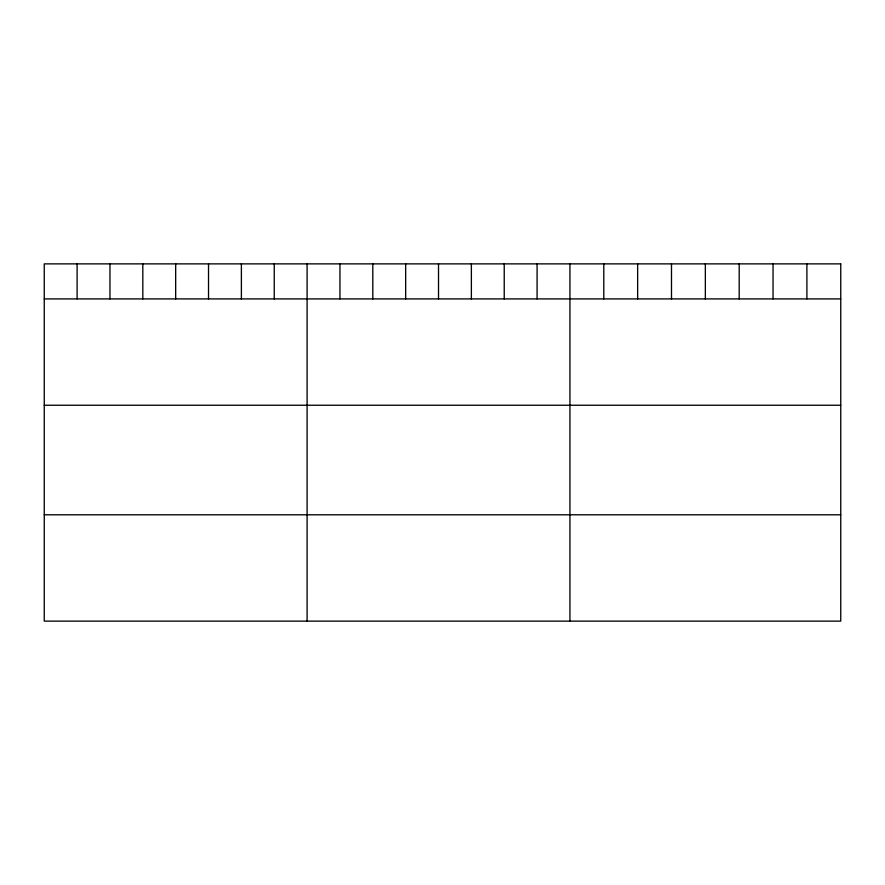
<?xml version="1.0" encoding="UTF-8"?>
<svg xmlns="http://www.w3.org/2000/svg" width="885" height="885" viewBox="0 0 885 885"><rect width="100%" height="100%" fill="white"/><g stroke="black" fill="none" stroke-linecap="round" stroke-linejoin="round"><path stroke-width="1.33" d="M44.25 298.909L840.75 298.909M44.25 405.241L840.75 405.241M44.25 514.793L840.75 514.793M806.899 263.874L806.899 298.909M773.047 263.874L773.047 298.909M739.196 263.874L739.196 298.909M705.345 263.874L705.345 298.909M671.494 263.874L671.494 298.909M637.642 263.874L637.642 298.909M603.791 263.874L603.791 298.909M569.94 263.874L569.94 621.126M537.084 263.874L537.084 298.909M504.229 263.874L504.229 298.909M471.373 263.874L471.373 298.909M438.517 263.874L438.517 298.909M405.662 263.874L405.662 298.909M372.806 263.874L372.806 298.909M339.951 263.874L339.951 298.909M307.095 263.874L307.095 621.126M274.239 263.874L274.239 298.909M241.384 263.874L241.384 298.909M208.528 263.874L208.528 298.909M175.673 263.874L175.673 298.909M142.817 263.874L142.817 298.909M109.961 263.874L109.961 298.909M77.106 263.874L77.106 298.909M840.75 263.874L44.25 263.874L44.25 621.126L840.75 621.126L840.75 263.874"/></g></svg>
